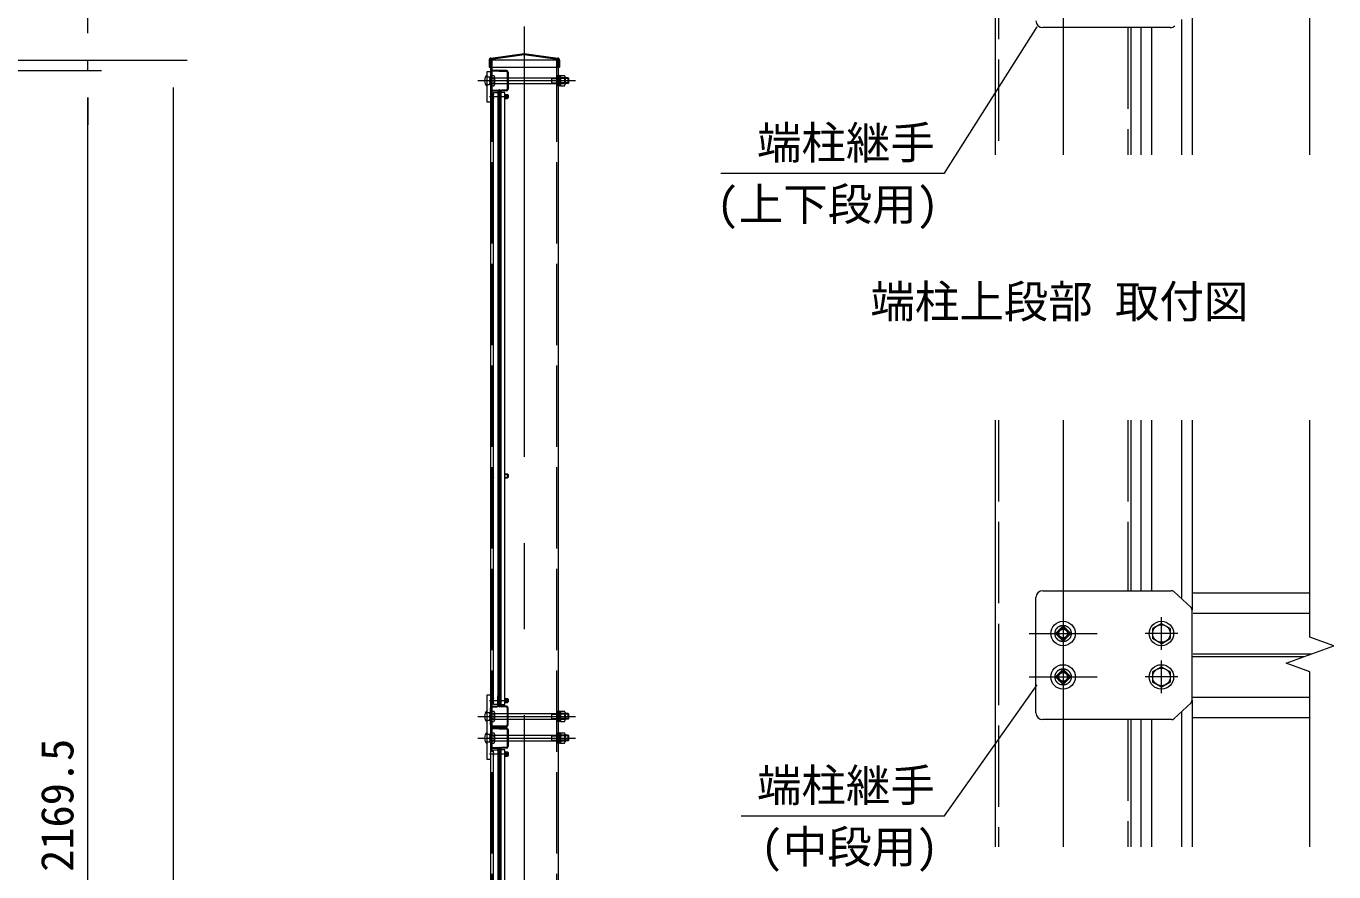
# Model space of a CAD drawing. Units: millimetres, scale not verified. Extents: x -4200 to 4200, y -2970 to 2970.
# Drawn here: x -483 to 1445, y 462 to 1709 of the extents above; entities that cross this region are included whole.
import ezdxf
from ezdxf.enums import TextEntityAlignment as Align

# ---------------------------------------------------------------- set-up
doc = ezdxf.new("R2010")
doc.units = ezdxf.units.MM
doc.header["$LTSCALE"] = 20
doc.linetypes.add('DASHED', pattern=[7.5, 6, -1.5])
doc.linetypes.add('USER1', pattern=[50.8, 31.75, -6.35, 6.35, -6.35])
for name, color, linetype, lineweight in [('0-2_D-BMK', 2, 'USER1', 13), ('0-4_D-STR1', 1, 'Continuous', 18), ('0-5_D-STR3', 3, 'Continuous', 13), ('0-7_D-STR-DIM', 7, 'Continuous', 9), ('0-9_D-STR2', 7, 'Continuous', 9)]:
    doc.layers.add(name, color=color, linetype=linetype, lineweight=lineweight)
doc.layers.add('0-A_D-STR-TXT', color=7, linetype='Continuous')
doc.styles.add('ＭＳ ゴシック', font='')
doc.styles.get('ＭＳ ゴシック').set_extended_font_data('MS Gothic')

msp = doc.modelspace()

# ---------------------------------------------------------------- linework, layer by layer
at = {"layer": '0-2_D-BMK'}
for p, q in [((1046.04, 1930), (1046.04, 1519.5)), ((251.46, 1708.74), (251.46, -965.76)), ((182.96, 1628.74), (326.96, 1628.74)), ((200.36, 1605.24), (228.57, 1605.24)), ((1046.04, 1127.9), (1046.04, 498.9)), ((1046.04, 830.65), (1046.04, 796.15)), ((1191.04, 789.4), (1191.04, 837.4)), ((996.04, 813.4), (1096.04, 813.4)), ((1215.04, 813.4), (1167.04, 813.4)), ((1191.04, 725.4), (1191.04, 773.4)), ((1046.04, 766.65), (1046.04, 730.15)), ((996.04, 749.4), (1096.04, 749.4)), ((1215.04, 749.4), (1167.04, 749.4)), ((200.36, 714.74), (228.57, 714.74)), ((182.96, 691.24), (326.96, 691.24)), ((182.96, 659.24), (326.96, 659.24)), ((200.36, 635.74), (228.57, 635.74))]:
    msp.add_line(p, q, dxfattribs=at)
at = {"layer": '0-4_D-STR1'}
for p, q in [((946.04, 1810), (946.04, 1519.5)), ((1146.04, 1707), (1146.04, 1519.5)), ((199.46, 1658.94), (199.46, 1648.74)), ((202.24, 1662.11), (251.46, 1668.74)), ((251.46, 1668.74), (300.69, 1662.11)), ((303.46, 1658.94), (303.46, 1648.74)), ((201.46, 1648.74), (201.46, -925.76)), ((201.46, 1641.34), (201.46, 1616.14)), ((202.66, 1641.34), (202.66, 1616.14)), ((214.46, 1642.54), (203.86, 1642.54)), ((214.46, 1642.54), (225.06, 1642.54)), ((226.26, 1641.34), (226.26, 1616.14)), ((227.46, 1641.34), (227.46, 1616.14)), ((301.46, 1648.74), (301.46, -925.76)), ((202.66, 1636.74), (201.46, 1636.74)), ((202.66, 1620.74), (201.46, 1620.74)), ((227.46, 1636.74), (226.26, 1636.74)), ((227.46, 1620.74), (226.26, 1620.74)), ((203.86, 1614.94), (211.06, 1614.94)), ((203.86, 1613.74), (211.06, 1613.74)), ((212.26, 1612.54), (212.26, 1598.74)), ((212.26, 1608.74), (213.46, 1608.74)), ((212.26, 1601.74), (213.46, 1601.74)), ((213.46, 1612.54), (213.46, 1598.74)), ((215.46, 1612.54), (215.46, 1598.74)), ((215.46, 1608.74), (216.66, 1608.74)), ((215.46, 1601.74), (216.66, 1601.74)), ((216.66, 1612.54), (216.66, 1598.74)), ((225.06, 1614.94), (217.86, 1614.94)), ((225.06, 1613.74), (217.86, 1613.74)), ((212.26, 1598.74), (213.46, 1598.74)), ((216.66, 1598.74), (215.46, 1598.74)), ((946.04, 1127.9), (946.04, 498.9)), ((1146.04, 1127.9), (1146.04, 876.4)), ((1237.04, 873.4), (1410.04, 873.4)), ((1238.04, 843.4), (1410.04, 843.4)), ((1236.04, 779.4), (1401.79, 779.4)), ((1238.04, 783.4), (1412.78, 783.4)), ((212.26, 718.24), (213.46, 718.24)), ((213.46, 707.44), (213.46, 721.24)), ((215.46, 707.44), (215.46, 721.24)), ((216.66, 721.24), (215.46, 721.24)), ((215.46, 718.24), (216.66, 718.24)), ((216.66, 707.44), (216.66, 721.24)), ((1236.04, 719.4), (1410.04, 719.4)), ((201.46, 678.64), (201.46, 703.84)), ((202.66, 699.24), (201.46, 699.24)), ((202.66, 703.84), (202.66, 678.64)), ((203.86, 706.24), (211.06, 706.24)), ((203.86, 705.04), (211.06, 705.04)), ((212.26, 711.24), (213.46, 711.24)), ((215.46, 711.24), (216.66, 711.24)), ((225.06, 706.24), (217.86, 706.24)), ((225.06, 705.04), (217.86, 705.04)), ((226.26, 703.84), (226.26, 678.64)), ((227.46, 699.24), (226.26, 699.24)), ((227.46, 678.64), (227.46, 703.84)), ((202.66, 683.24), (201.46, 683.24)), ((203.86, 677.44), (225.06, 677.44)), ((203.86, 676.24), (225.06, 676.24)), ((227.46, 683.24), (226.26, 683.24)), ((1146.04, 686.4), (1146.04, 498.9)), ((1237.04, 689.4), (1410.04, 689.4)), ((201.46, 671.84), (201.46, 646.64)), ((202.66, 667.24), (201.46, 667.24)), ((202.66, 671.84), (202.66, 646.64)), ((214.46, 673.04), (203.86, 673.04)), ((214.46, 673.04), (225.06, 673.04)), ((226.26, 671.84), (226.26, 646.64)), ((227.46, 667.24), (226.26, 667.24)), ((227.46, 671.84), (227.46, 646.64)), ((202.66, 651.24), (201.46, 651.24)), ((203.86, 645.44), (211.06, 645.44)), ((203.86, 644.24), (211.06, 644.24)), ((212.26, 643.04), (212.26, 629.24)), ((212.26, 639.24), (213.46, 639.24)), ((213.46, 643.04), (213.46, 629.24)), ((215.46, 643.04), (215.46, 629.24)), ((215.46, 639.24), (216.66, 639.24)), ((216.66, 643.04), (216.66, 629.24)), ((225.06, 645.44), (217.86, 645.44)), ((225.06, 644.24), (217.86, 644.24)), ((227.46, 651.24), (226.26, 651.24)), ((212.26, 632.24), (213.46, 632.24)), ((212.26, 629.24), (213.46, 629.24)), ((215.46, 632.24), (216.66, 632.24)), ((216.66, 629.24), (215.46, 629.24))]:
    msp.add_line(p, q, dxfattribs=at)
at = {"layer": '0-4_D-STR1', "linetype": 'DASHED'}
for p, q in [((950.64, 1810), (950.64, 1519.5)), ((1141.44, 1707), (1141.44, 1519.5)), ((201.06, 1648.74), (201.06, 1658.94)), ((203.76, 1658.74), (203.76, -925.76)), ((299.16, 1658.74), (299.16, -925.76)), ((301.86, 1658.94), (301.86, 1648.74)), ((199.46, 1648.74), (303.46, 1648.74)), ((950.64, 1127.9), (950.64, 498.9)), ((1141.44, 1127.9), (1141.44, 876.4)), ((1141.44, 686.4), (1141.44, 498.9))]:
    msp.add_line(p, q, dxfattribs=at)
for points in [[(301.46, 1648.74), (301.46, 1658.74), (201.46, 1658.74), (201.46, 1648.74)], [(202.45, 1660.53), (251.46, 1667.13), (300.48, 1660.53)]]:
    msp.add_lwpolyline(points, dxfattribs=at)
at = {"layer": '0-4_D-STR1'}
for points in [[(225.06, 1643.74), (214.46, 1643.74), (203.86, 1643.74)], [(212.26, 707.44), (212.26, 721.24), (213.46, 721.24)], [(225.06, 674.24), (214.46, 674.24), (203.86, 674.24)]]:
    msp.add_lwpolyline(points, dxfattribs=at)
at = {"layer": '0-4_D-STR1', "linetype": 'DASHED'}
for centre in [(1046.04, 813.4), (1046.04, 749.4)]:
    msp.add_circle(centre, 12, dxfattribs=at)
at = {"layer": '0-4_D-STR1'}
for centre, radius, start, end in [((202.66, 1658.94), 3.2, 97.6668, 180), ((300.26, 1658.94), 3.2, 0, 82.3332), ((203.86, 1641.34), 2.4, 90, 180), ((203.86, 1641.34), 1.2, 90, 180), ((225.06, 1641.34), 2.4, 0, 90), ((225.06, 1641.34), 1.2, 0, 90), ((203.86, 1616.14), 2.4, 180, 270), ((203.86, 1616.14), 1.2, 180, 270), ((211.06, 1612.54), 2.4, 0, 90), ((211.06, 1612.54), 1.2, 0, 90), ((217.86, 1612.54), 2.4, 90, 180), ((217.86, 1612.54), 1.2, 90, 180), ((225.06, 1616.14), 2.4, 270, 0), ((225.06, 1616.14), 1.2, 270, 0), ((203.86, 703.84), 2.4, 90, 180), ((203.86, 703.84), 1.2, 90, 180), ((211.06, 707.44), 1.2, 270, 0), ((211.06, 707.44), 2.4, 270, 0), ((217.86, 707.44), 2.4, 180, 270), ((217.86, 707.44), 1.2, 180, 270), ((225.06, 703.84), 2.4, 0, 90), ((225.06, 703.84), 1.2, 0, 90), ((203.86, 678.64), 2.4, 180, 270), ((203.86, 678.64), 1.2, 180, 270), ((225.06, 678.64), 2.4, 270, 0), ((225.06, 678.64), 1.2, 270, 0), ((203.86, 671.84), 2.4, 90, 180), ((203.86, 671.84), 1.2, 90, 180), ((225.06, 671.84), 2.4, 0, 90), ((225.06, 671.84), 1.2, 0, 90), ((203.86, 646.64), 2.4, 180, 270), ((203.86, 646.64), 1.2, 180, 270), ((211.06, 643.04), 2.4, 0, 90), ((211.06, 643.04), 1.2, 0, 90), ((217.86, 643.04), 2.4, 90, 180), ((217.86, 643.04), 1.2, 90, 180), ((225.06, 646.64), 2.4, 270, 0), ((225.06, 646.64), 1.2, 270, 0)]:
    msp.add_arc(centre, radius, start, end, dxfattribs=at)
at = {"layer": '0-4_D-STR1', "linetype": 'DASHED'}
for centre, start, end in [((202.66, 1658.94), 97.6668, 180), ((300.26, 1658.94), 0, 82.3332)]:
    msp.add_arc(centre, 1.6, start, end, dxfattribs=at)
at = {"layer": '0-5_D-STR3'}
for p, q in [((1221.04, 1519.5), (1221.04, 1719.03)), ((1237.04, 1519.5), (1237.04, 1735.5)), ((1204.12, 1707), (1016.04, 1707)), ((1161.04, 1519.5), (1161.04, 1707)), ((1177.04, 1519.5), (1177.04, 1707)), ((196.96, 1619.74), (196.96, 1637.74)), ((305.06, 1629.24), (303.06, 1629.24)), ((305.06, 1628.24), (303.06, 1628.24)), ((305.06, 1636.24), (305.06, 1621.24)), ((305.06, 1636.24), (310.86, 1636.24)), ((311.56, 1632.74), (305.06, 1632.74)), ((305.06, 1632.49), (310.86, 1632.49)), ((311.56, 1631.94), (305.06, 1631.94)), ((311.56, 1625.54), (305.06, 1625.54)), ((305.06, 1624.99), (310.86, 1624.99)), ((311.56, 1624.74), (305.06, 1624.74)), ((305.06, 1621.24), (310.86, 1621.24)), ((311.56, 1634.52), (311.56, 1622.97)), ((316.16, 1632.74), (311.56, 1632.74)), ((316.96, 1631.94), (311.56, 1631.94)), ((316.96, 1625.54), (311.56, 1625.54)), ((316.16, 1624.74), (311.56, 1624.74)), ((316.16, 1624.74), (316.16, 1632.74)), ((316.16, 1632.74), (316.96, 1631.94)), ((316.16, 1624.74), (316.96, 1625.54)), ((316.96, 1625.54), (316.96, 1631.94)), ((205.46, 1609.57), (205.46, 1600.91)), ((222.66, 1608.24), (226.46, 1608.24)), ((222.66, 1603.24), (227.46, 1603.24)), ((222.66, 1602.24), (226.46, 1602.24)), ((226.46, 1608.24), (226.46, 1602.24)), ((227.46, 1607.24), (226.46, 1608.24)), ((227.46, 1603.24), (226.46, 1602.24)), ((1161.04, 876.4), (1161.04, 1127.9)), ((1177.04, 876.4), (1177.04, 1127.9)), ((1221.04, 866.19), (1221.04, 1127.9)), ((1237.04, 847.9), (1237.04, 1127.9)), ((205.46, 1050.07), (205.46, 1041.41)), ((212.26, 1048.74), (214.26, 1048.74)), ((212.26, 1042.74), (214.26, 1042.74)), ((216.66, 1048.74), (214.66, 1048.74)), ((216.66, 1042.74), (214.66, 1042.74)), ((222.66, 1048.74), (226.46, 1048.74)), ((222.66, 1043.74), (227.46, 1043.74)), ((222.66, 1042.74), (226.46, 1042.74)), ((226.46, 1048.74), (226.46, 1042.74)), ((227.46, 1047.74), (226.46, 1048.74)), ((227.46, 1043.74), (226.46, 1042.74)), ((1016.04, 876.4), (1205.46, 876.4)), ((1209.19, 875.33), (1234.76, 851.59)), ((1006.04, 696.4), (1006.04, 866.4)), ((1236.04, 848.66), (1236.04, 714.15)), ((1237.04, 847.9), (1236.04, 847.9)), ((1191.04, 828.4), (1178.04, 820.92)), ((1178.04, 820.92), (1178.04, 805.88)), ((1191.04, 828.4), (1204.04, 820.92)), ((1204.04, 820.92), (1204.04, 805.88)), ((1191.04, 798.4), (1178.04, 805.88)), ((1191.04, 798.4), (1204.04, 805.88)), ((1191.04, 764.4), (1178.04, 756.92)), ((1178.04, 756.92), (1178.04, 741.88)), ((1191.04, 764.4), (1204.04, 756.92)), ((1204.04, 756.92), (1204.04, 741.88)), ((1191.04, 734.4), (1178.04, 741.88)), ((1191.04, 734.4), (1204.04, 741.88)), ((205.46, 719.07), (205.46, 710.41)), ((222.66, 717.74), (226.46, 717.74)), ((226.46, 717.74), (226.46, 711.74)), ((227.46, 716.74), (226.46, 717.74)), ((1236.04, 714.9), (1237.04, 714.9)), ((1236.04, 714.9), (1237.04, 714.9)), ((1237.04, 498.9), (1237.04, 714.9)), ((196.96, 682.24), (196.96, 700.24)), ((222.66, 712.74), (227.46, 712.74)), ((222.66, 711.74), (226.46, 711.74)), ((227.46, 712.74), (226.46, 711.74)), ((305.06, 698.74), (305.06, 683.74)), ((305.06, 698.74), (310.86, 698.74)), ((311.56, 695.24), (305.06, 695.24)), ((305.06, 694.99), (310.86, 694.99)), ((311.56, 694.44), (305.06, 694.44)), ((311.56, 697.02), (311.56, 685.47)), ((316.16, 695.24), (311.56, 695.24)), ((316.96, 694.44), (311.56, 694.44)), ((316.16, 687.24), (316.16, 695.24)), ((316.16, 695.24), (316.96, 694.44)), ((316.96, 688.04), (316.96, 694.44)), ((1234.76, 711.21), (1209.19, 687.47)), ((1221.04, 498.9), (1221.04, 698.47)), ((305.06, 691.74), (303.06, 691.74)), ((305.06, 690.74), (303.06, 690.74)), ((311.56, 688.04), (305.06, 688.04)), ((305.06, 687.49), (310.86, 687.49)), ((311.56, 687.24), (305.06, 687.24)), ((305.06, 683.74), (310.86, 683.74)), ((316.96, 688.04), (311.56, 688.04)), ((316.16, 687.24), (311.56, 687.24)), ((316.16, 687.24), (316.96, 688.04)), ((1206.46, 686.4), (1016.04, 686.4)), ((1161.04, 498.9), (1161.04, 686.4)), ((1177.04, 498.9), (1177.04, 686.4)), ((196.96, 650.24), (196.96, 668.24)), ((305.06, 659.74), (303.06, 659.74)), ((305.06, 658.74), (303.06, 658.74)), ((305.06, 666.74), (305.06, 651.74)), ((305.06, 666.74), (310.86, 666.74)), ((311.56, 663.24), (305.06, 663.24)), ((305.06, 662.99), (310.86, 662.99)), ((311.56, 662.44), (305.06, 662.44)), ((311.56, 656.04), (305.06, 656.04)), ((311.56, 665.02), (311.56, 653.47)), ((316.16, 663.24), (311.56, 663.24)), ((316.96, 662.44), (311.56, 662.44)), ((316.96, 656.04), (311.56, 656.04)), ((316.16, 655.24), (316.16, 663.24)), ((316.16, 663.24), (316.96, 662.44)), ((316.16, 655.24), (316.96, 656.04)), ((316.96, 656.04), (316.96, 662.44)), ((205.46, 640.07), (205.46, 631.41)), ((222.66, 638.74), (226.46, 638.74)), ((226.46, 638.74), (226.46, 632.74)), ((227.46, 637.74), (226.46, 638.74)), ((305.06, 655.49), (310.86, 655.49)), ((311.56, 655.24), (305.06, 655.24)), ((305.06, 651.74), (310.86, 651.74)), ((316.16, 655.24), (311.56, 655.24)), ((222.66, 633.74), (227.46, 633.74)), ((222.66, 632.74), (226.46, 632.74)), ((227.46, 633.74), (226.46, 632.74))]:
    msp.add_line(p, q, dxfattribs=at)
at = {"layer": '0-5_D-STR3', "linetype": 'DASHED'}
for p, q in [((196.96, 1634.39), (200.36, 1634.39)), ((196.96, 1623.09), (200.36, 1623.09)), ((200.36, 1634.39), (200.96, 1633.35)), ((200.36, 1623.09), (200.96, 1624.13)), ((200.96, 1624.13), (200.96, 1633.35)), ((200.96, 1632.74), (311.56, 1632.74)), ((200.96, 1632.74), (203.16, 1631.94)), ((200.96, 1624.74), (203.16, 1625.54)), ((200.96, 1624.74), (311.56, 1624.74)), ((202.66, 1636.24), (206.76, 1636.24)), ((202.66, 1632.49), (206.76, 1632.49)), ((202.66, 1624.99), (206.76, 1624.99)), ((202.66, 1621.24), (206.76, 1621.24)), ((203.16, 1624.74), (203.16, 1632.74)), ((207.46, 1634.51), (207.46, 1622.97)), ((291.96, 1624.74), (291.96, 1632.74)), ((291.96, 1631.94), (305.06, 1631.94)), ((291.96, 1625.54), (305.06, 1625.54)), ((1034.72, 813.4), (1046.04, 824.71)), ((1046.04, 802.09), (1034.72, 813.4)), ((1057.35, 813.4), (1046.04, 824.71)), ((1046.04, 802.09), (1057.35, 813.4)), ((1034.72, 749.4), (1046.04, 760.71)), ((1057.35, 749.4), (1046.04, 760.71)), ((1046.04, 738.09), (1034.72, 749.4)), ((1046.04, 738.09), (1057.35, 749.4)), ((196.96, 696.89), (200.36, 696.89)), ((200.36, 696.89), (200.96, 695.85)), ((200.96, 686.63), (200.96, 695.85)), ((200.96, 695.24), (311.56, 695.24)), ((200.96, 695.24), (203.16, 694.44)), ((202.66, 698.74), (206.76, 698.74)), ((202.66, 694.99), (206.76, 694.99)), ((203.16, 687.24), (203.16, 695.24)), ((207.46, 697.01), (207.46, 685.47)), ((291.96, 687.24), (291.96, 695.24)), ((291.96, 694.44), (305.06, 694.44)), ((196.96, 685.59), (200.36, 685.59)), ((200.36, 685.59), (200.96, 686.63)), ((200.96, 687.24), (203.16, 688.04)), ((200.96, 687.24), (311.56, 687.24)), ((202.66, 687.49), (206.76, 687.49)), ((202.66, 683.74), (206.76, 683.74)), ((291.96, 688.04), (305.06, 688.04)), ((196.96, 664.89), (200.36, 664.89)), ((200.36, 664.89), (200.96, 663.85)), ((200.96, 654.63), (200.96, 663.85)), ((200.96, 663.24), (311.56, 663.24)), ((200.96, 663.24), (203.16, 662.44)), ((200.96, 655.24), (203.16, 656.04)), ((202.66, 666.74), (206.76, 666.74)), ((202.66, 662.99), (206.76, 662.99)), ((203.16, 655.24), (203.16, 663.24)), ((207.46, 665.01), (207.46, 653.47)), ((291.96, 655.24), (291.96, 663.24)), ((291.96, 662.44), (305.06, 662.44)), ((291.96, 656.04), (305.06, 656.04)), ((196.96, 653.59), (200.36, 653.59)), ((200.36, 653.59), (200.96, 654.63)), ((200.96, 655.24), (311.56, 655.24)), ((202.66, 655.49), (206.76, 655.49)), ((202.66, 651.74), (206.76, 651.74))]:
    msp.add_line(p, q, dxfattribs=at)
at = {"layer": '0-5_D-STR3', "color": 7, "lineweight": 9}
for p, q in [((1410.04, 1629.5), (1410.24, 1629.5)), ((1410.04, 1585.5), (1410.24, 1585.5)), ((1410.04, 1541.5), (1410.24, 1541.5))]:
    msp.add_line(p, q, dxfattribs=at)
at = {"layer": '0-5_D-STR3'}
for points in [[(201.46, 1597.24), (196.96, 1597.24), (196.96, 1642.24), (201.46, 1642.24)], [(301.46, 1636.74), (303.06, 1636.74), (303.06, 1620.74), (301.46, 1620.74)], [(303.06, 1621.04), (303.06, 1636.44), (305.06, 1636.44), (305.06, 1621.04)], [(206.27, 708.49), (206.27, 1611.49), (212.26, 1611.49), (212.26, 708.49)], [(222.66, 708.49), (222.66, 1611.49), (216.66, 1611.49), (216.66, 708.49)], [(196.96, 722.74), (201.46, 722.74), (201.46, 627.74), (196.96, 627.74)], [(301.46, 699.24), (303.06, 699.24), (303.06, 683.24), (301.46, 683.24)], [(303.06, 683.54), (303.06, 698.94), (305.06, 698.94), (305.06, 683.54)], [(301.46, 667.24), (303.06, 667.24), (303.06, 651.24), (301.46, 651.24)], [(303.06, 651.54), (303.06, 666.94), (305.06, 666.94), (305.06, 651.54)], [(206.27, -473.51), (206.27, 641.99), (212.26, 641.99), (212.26, -473.51)], [(222.66, -473.51), (222.66, 641.99), (216.66, 641.99), (216.66, -473.51)]]:
    msp.add_lwpolyline(points, close=True, dxfattribs=at)
for points in [[(222.66, 1607.24), (227.46, 1607.24), (227.46, 1603.24)], [(222.66, 1047.74), (227.46, 1047.74), (227.46, 1043.74)], [(222.66, 716.74), (227.46, 716.74), (227.46, 712.74)], [(222.66, 637.74), (227.46, 637.74), (227.46, 633.74)]]:
    msp.add_lwpolyline(points, dxfattribs=at)
for centre, radius in [((1046.04, 813.4), 18), ((1191.04, 813.4), 18), ((1191.04, 813.4), 13), ((1046.04, 749.4), 18), ((1191.04, 749.4), 18), ((1191.04, 749.4), 13)]:
    msp.add_circle(centre, radius, dxfattribs=at)
at = {"layer": '0-5_D-STR3', "linetype": 'DASHED'}
for centre, radius in [((1046.04, 813.4), 8), ((1046.04, 813.4), 6.4), ((1046.04, 749.4), 8), ((1046.04, 749.4), 6.4)]:
    msp.add_circle(centre, radius, dxfattribs=at)
at = {"layer": '0-5_D-STR3'}
for centre, radius, start, end in [((1016.04, 1717), 10, 180, 270), ((1204.12, 1717), 10, 270, 312.78277), ((205.09, 1628.74), 12.12, 132.07502, 227.92498), ((308.72, 1634.37), 2.85, 318.83491, 41.16509), ((301.17, 1628.74), 10.39, 338.85295, 21.14705), ((308.72, 1623.12), 2.85, 318.86505, 41.13495), ((207.1, 1609.57), 1.64, 120.65597, 239.34403), ((211.04, 1605.24), 5.58, 148.86338, 211.13662), ((207.1, 1600.91), 1.64, 120.65597, 239.34403), ((207.1, 1050.07), 1.64, 120.65597, 239.34403), ((211.04, 1045.74), 5.58, 148.86338, 211.13662), ((207.1, 1041.41), 1.64, 120.65597, 239.34403), ((1016.04, 866.4), 10, 90, 180), ((1205.49, 869.49), 6.91, 57.70556, 90.24849), ((1232.04, 848.66), 4, 0, 47.12111), ((207.1, 719.07), 1.64, 120.65597, 239.34403), ((211.04, 714.74), 5.58, 148.86338, 211.13662), ((1232.04, 714.15), 4, 312.87889, 0), ((205.09, 691.24), 12.12, 132.07502, 227.92498), ((207.1, 710.41), 1.64, 120.65597, 239.34403), ((308.72, 696.87), 2.85, 318.83491, 41.16509), ((301.17, 691.24), 10.39, 338.85295, 21.14705), ((1016.04, 696.4), 10, 180, 270), ((308.72, 685.62), 2.85, 318.86505, 41.13495), ((1206.46, 690.4), 4, 270, 312.87889), ((205.09, 659.24), 12.12, 132.07502, 227.92498), ((308.72, 664.87), 2.85, 318.83491, 41.16509), ((301.17, 659.24), 10.39, 338.85295, 21.14705), ((207.1, 640.07), 1.64, 120.65597, 239.34403), ((211.04, 635.74), 5.58, 148.86338, 211.13662), ((308.72, 653.62), 2.85, 318.86505, 41.13495), ((207.1, 631.41), 1.64, 120.65597, 239.34403)]:
    msp.add_arc(centre, radius, start, end, dxfattribs=at)
at = {"layer": '0-5_D-STR3', "linetype": 'DASHED'}
for centre, radius, start, end in [((193.96, 1631.57), 7, 336.18668, 23.81332), ((194.01, 1625.92), 6.95, 336.0128, 23.9872), ((204.62, 1634.36), 2.85, 318.83491, 41.16509), ((197.07, 1628.74), 10.39, 338.85295, 21.14705), ((204.62, 1623.11), 2.85, 318.86505, 41.13495), ((193.96, 694.07), 7, 336.18668, 23.81332), ((204.62, 696.86), 2.85, 318.83491, 41.16509), ((197.07, 691.24), 10.39, 338.85295, 21.14705), ((194.01, 688.42), 6.95, 336.0128, 23.9872), ((204.62, 685.61), 2.85, 318.86505, 41.13495), ((193.96, 662.07), 7, 336.18668, 23.81332), ((194.01, 656.42), 6.95, 336.0128, 23.9872), ((204.62, 664.86), 2.85, 318.83491, 41.16509), ((197.07, 659.24), 10.39, 338.85295, 21.14705), ((204.62, 653.61), 2.85, 318.86505, 41.13495)]:
    msp.add_arc(centre, radius, start, end, dxfattribs=at)
at = {"layer": '0-7_D-STR-DIM'}
for p, q in [((-392.2, 1698.74), (-392.2, 1825.56)), ((-1225.4, 1658.74), (-372.2, 1658.74)), ((-1225.4, 1658.74), (-245.61, 1658.74)), ((-392.2, 1643.74), (-392.2, 1658.74)), ((-775.4, 1643.74), (-372.2, 1643.74)), ((-775.4, 1643.74), (-372.2, 1643.74)), ((-392.2, -485.76), (-392.2, 1603.74)), ((-392.2, 1603.74), (-392.2, 1563.74)), ((-265.61, -885.76), (-265.61, 1618.74))]:
    msp.add_line(p, q, dxfattribs=at)
for points in [[(1410.04, 1519.5), (1410.04, 1729.35), (1374.8, 1742.17), (1445.27, 1767.83), (1410.04, 1780.65), (1410.04, 1890)], [(541.52, 1492.17), (870.91, 1492.17), (1007.89, 1708.24)], [(1410.04, 498.9), (1410.04, 756.75), (1374.8, 769.58), (1445.27, 795.23), (1410.04, 808.05), (1410.04, 1127.9)], [(571.52, 544.42), (870.91, 544.42), (1007.81, 737.7)]]:
    msp.add_lwpolyline(points, dxfattribs=at)
at = {"layer": '0-9_D-STR2'}
msp.add_line((214.26, 705.49), (214.66, 705.49), dxfattribs=at)
for points in [[(214.26, 705.49), (214.26, 1615.49), (214.66, 1615.49), (214.66, 705.49)], [(214.26, -476.51), (214.26, 645.99), (214.66, 645.99), (214.66, -476.51)]]:
    msp.add_lwpolyline(points, dxfattribs=at)

# ---------------------------------------------------------------- texts
at = {"layer": '0-7_D-STR-DIM', "style": 'ＭＳ ゴシック'}
msp.add_text('2169.5', height=48.09, rotation=90, dxfattribs=at).set_placement((-398.95, 461.89), align=Align.BOTTOM_LEFT)
at = {"layer": '0-A_D-STR-TXT', "style": 'ＭＳ ゴシック'}
for s, p in [('端柱継手', (594.57, 1498.77)), ('(上下段用)', (534.98, 1408.19)), ('端柱上段部 取付図', (761.78, 1264.53)), ('端柱継手', (594.57, 551.01)), ('(中段用)', (599.98, 460.44))]:
    msp.add_text(s, height=48.09, dxfattribs=at).set_placement(p, align=Align.BOTTOM_LEFT)

doc.saveas('drawing.dxf')
